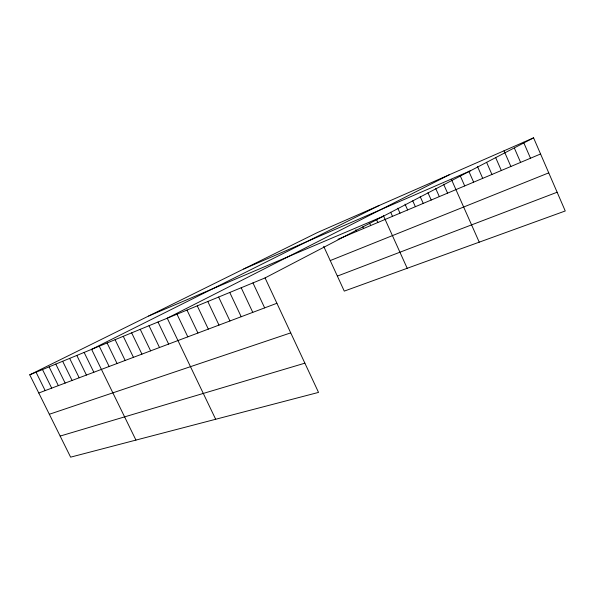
<?xml version="1.0" encoding="UTF-8"?>
<svg xmlns="http://www.w3.org/2000/svg" width="595" height="595" viewBox="0 0 595 595"><rect width="100%" height="100%" fill="white"/><g stroke="black" fill="none" stroke-linecap="round" stroke-linejoin="round"><path stroke-width="0.89" d="M265.065 277.925L318.533 392.403L70.612 457.153L29.75 374.82L265.065 277.925L533.581 137.847L565.25 210.972L344.267 291.111L323.68 246.315M449.351 174.752L167.247 318.206L215.673 419.267M378.874 205.625L91.608 349.347L135.943 440.092M29.75 374.82L317.366 232.571L533.581 137.847M243.719 268.992L470.236 170.891M148.661 316.012L383.21 216.29M338.012 239.279L540.572 153.986M330.24 260.58L548.746 172.862M337.372 276.095L557.136 192.237M38.779 393.005L276.906 303.272M49.333 414.269L290.732 332.865M60.154 436.076L304.885 363.173M49.08 366.862L58.347 385.627M42.505 369.569L51.691 388.141M36.064 372.225L45.168 390.595M62.654 361.277L72.092 380.45M55.796 364.095L65.145 383.068M84.133 352.426L93.839 372.254M76.815 355.438L86.431 375.051M69.66 358.391L79.187 377.78M99.261 346.201L109.153 366.49M115.08 339.686L125.166 360.451M107.078 342.98L117.066 363.508M131.651 332.865L141.937 354.137M123.269 336.316L133.451 357.327M149.018 325.71L159.512 347.51M140.227 329.333L150.617 350.864M158.017 322.007L168.623 344.081M176.99 314.19L187.819 336.844M197.257 305.845L208.324 329.117M186.994 310.077L197.934 333.029M207.804 301.501L218.99 325.101M229.759 292.465L241.198 316.726M218.633 297.046L229.945 320.973M241.198 287.749L252.771 312.368M252.964 282.908L264.663 307.883M355.877 229.759L356.636 231.433M376.375 219.28L377.84 222.508M369.577 223.125L370.663 225.527M362.831 226.814L363.597 228.502M390.662 212.237L392.507 216.327M383.284 215.375L407.196 268.286M405.016 204.137L407.635 209.961M397.787 208.213L400.011 213.174M420.204 196.625L423.231 203.393M412.737 200.827L415.37 206.703M435.711 188.496L439.326 196.618M427.976 192.78L431.219 200.032M451.546 179.705L479.235 242.165M443.565 184.138L447.566 193.144M468.808 171.241L473.635 182.174M460.292 175.927L464.71 185.93M486.591 162.301L491.931 174.461M477.48 166.474L482.701 178.351M495.59 157.422L501.325 170.512M514.43 148.222L520.595 162.398M504.024 150.795L510.874 166.488M523.555 142.242L530.495 158.225"/></g></svg>
